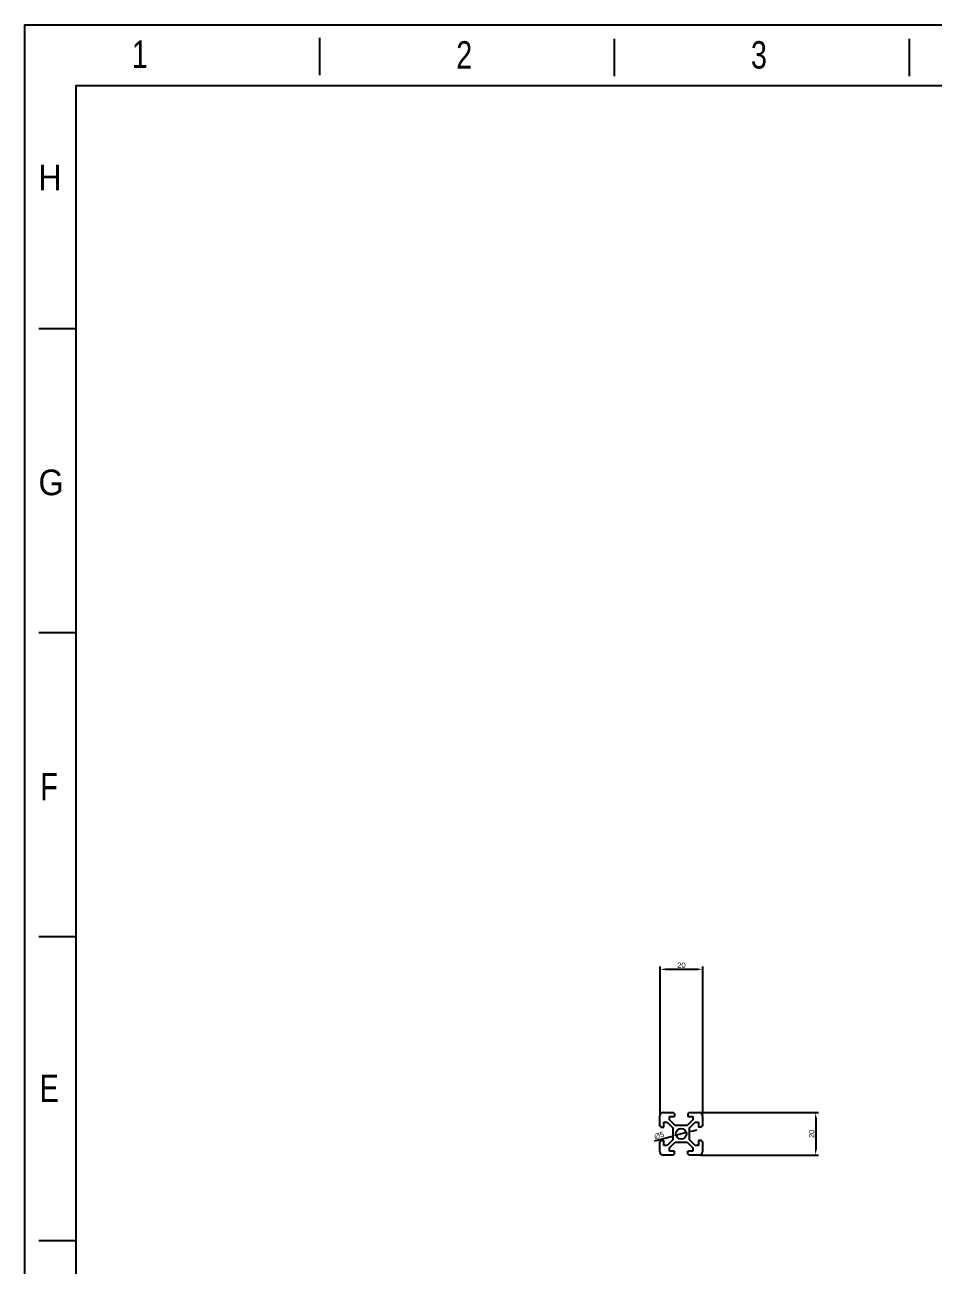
# Model space of a CAD drawing. Header units: millimetres. Extents: x 1927 to 14264, y 1863 to 5555.
# Drawn here: x 5295 to 5722, y 2424 to 3007 of the extents above; entities that cross this region are included whole.
import ezdxf

# ---------------------------------------------------------------- set-up
doc = ezdxf.new("R2010")
doc.units = ezdxf.units.MM
doc.styles.add('CKSTANDARD', font='arial.ttf')
doc.styles.add('Roamns', font='romans.shx')
doc.styles.get("Standard").update_dxf_attribs({"font": 'arial.ttf'})
doc.dimstyles.new('ISO-25', dxfattribs={"dimtxt": 2.5, "dimasz": 2.5, "dimexe": 1.25, "dimexo": 0.625, "dimtad": 1, "dimtxsty": 'Standard', "dimcen": 2.5, "dimadec": 0, "dimazin": 0, "dimtfac": 1, "dimtmove": 0, "dimatfit": 3, "dimfxl": 1, "dimarcsym": 0})

# ---------------------------------------------------------------- blocks, each defined once
blk = doc.blocks.new('standard template')
for p, q in [((3074, 30739), (3074, 30336)), ((6246, 30728), (6246, 30325)), ((9418, 30728), (9418, 30325)), ((456, 27607), (54, 27607)), ((456, 24334), (54, 24334)), ((456, 21062), (54, 21062)), ((456, 17790), (54, 17790))]:
    blk.add_line(p, q)
blk.add_lwpolyline([(37963, 4700), (-97, 4700), (-97, 30879), (37963, 30879)], close=True)
at = {"color": 7}
blk.add_lwpolyline([(456, 6674), (456, 5964), (456, 5254), (456, 30226), (37409, 30226), (37409, 5254)], dxfattribs=at)
at = {"style": 'CKSTANDARD'}
for s, height, width, p in [('1', 295, 0.75, (1055, 30416)), ('2', 295, 0.75, (4545, 30408)), ('3', 295, 0.75, (7716, 30408)), ('H', 276, 0.9, (47, 29097)), ('G', 276, 0.9, (50, 25816)), ('F', 295, 0.75, (69, 22532)), ('E', 295, 0.75, (62, 19285))]:
    blk.add_text(s, height=height, dxfattribs=dict(at, width=width)).set_placement(p)
at = {"style": 'Roamns'}
for tag, p in [('PAGE_NAME', (27466, 7594)), ('PROJECT_NAME', (27466, 6884)), ('DRAWN_NAME', (27466, 6174)), ('VERSION', (34241, 6174)), ('SELECT_DATA', (27466, 5464)), ('PAGE_NUMBER', (34241, 5464))]:
    blk.add_attdef(tag, p, '', height=285, dxfattribs=at)
blk = doc.blocks.new('*D382')
at = {"color": 0, "lineweight": -2, "transparency": 16777216}
for p, q in [((5593.95, 2494.86), (5593.95, 2564.39)), ((5596.45, 2563.14), (5611.45, 2563.14)), ((5613.95, 2494.86), (5613.95, 2564.39))]:
    blk.add_line(p, q, dxfattribs=at)
at = {"color": 0, "transparency": 16777216}
for points in [[(5596.45, 2563.55), (5596.45, 2562.72), (5593.95, 2563.14)], [(5611.45, 2563.55), (5611.45, 2562.72), (5613.95, 2563.14)]]:
    blk.add_solid(points, dxfattribs=at)
at = {"layer": 'Defpoints', "color": 0, "transparency": 16777216}
for p in [(5613.95, 2563.14), (5593.95, 2494.23), (5613.95, 2494.23)]:
    blk.add_point(p, dxfattribs=at)
at = {"color": 0, "lineweight": 5, "transparency": 16777216, "insert": (5603.95, 2565.04), "char_height": 2.5, "attachment_point": 5}
blk.add_mtext('20', dxfattribs=at)
blk = doc.blocks.new('*D383')
at = {"color": 0, "lineweight": -2, "transparency": 16777216}
for p, q in [((5613.07, 2495.73), (5668.34, 2495.73)), ((5667.09, 2493.23), (5667.09, 2478.23)), ((5613.07, 2475.73), (5668.34, 2475.73))]:
    blk.add_line(p, q, dxfattribs=at)
at = {"color": 0, "transparency": 16777216}
for points in [[(5666.67, 2493.23), (5667.5, 2493.23), (5667.09, 2495.73)], [(5666.67, 2478.23), (5667.5, 2478.23), (5667.09, 2475.73)]]:
    blk.add_solid(points, dxfattribs=at)
at = {"layer": 'Defpoints', "color": 0, "transparency": 16777216}
for p in [(5612.45, 2495.73), (5612.45, 2475.73), (5667.09, 2475.73)]:
    blk.add_point(p, dxfattribs=at)
at = {"color": 0, "lineweight": 5, "transparency": 16777216, "insert": (5665.18, 2485.73), "char_height": 2.5, "attachment_point": 5, "rotation": 90}
blk.add_mtext('20', dxfattribs=at)
blk = doc.blocks.new('*D384')
at = {"color": 0, "lineweight": -2, "transparency": 16777216}
for p, q in [((5606.37, 2486.37), (5601.53, 2485.1)), ((5608.78, 2487), (5611.2, 2487.63)), ((5591.25, 2482.41), (5599.11, 2484.47))]:
    blk.add_line(p, q, dxfattribs=at)
at = {"color": 0, "transparency": 16777216}
for points in [[(5608.68, 2487.4), (5608.89, 2486.6), (5606.37, 2486.37)], [(5599, 2484.87), (5599.22, 2484.07), (5601.53, 2485.1)]]:
    blk.add_solid(points, dxfattribs=at)
at = {"layer": 'Defpoints', "color": 0, "transparency": 16777216}
for p in [(5606.37, 2486.37), (5601.53, 2485.1)]:
    blk.add_point(p, dxfattribs=at)
at = {"color": 0, "lineweight": 5, "transparency": 16777216, "insert": (5593.47, 2485.03), "char_height": 2.5, "attachment_point": 5, "rotation": 14.66563}
blk.add_mtext('∅5', dxfattribs=at)
blk = doc.blocks.new('ersfg')
at = {"color": 114, "linetype": 'Continuous', "true_color": 0x139b48}
for p, q in [((4374.92, 3165.25), (4374.92, 3170.15)), ((4376.42, 3171.65), (4381.32, 3171.65)), ((4379.42, 3168.21), (4379.42, 3169.85)), ((4379.42, 3169.85), (4381.82, 3169.85)), ((4382.08, 3165.55), (4379.42, 3168.21)), ((4381.32, 3171.65), (4381.32, 3171.15)), ((4381.82, 3171.15), (4381.32, 3171.15)), ((4381.82, 3171.15), (4381.82, 3169.85)), ((4390.42, 3168.21), (4387.76, 3165.55)), ((4388.02, 3171.15), (4388.02, 3169.85)), ((4388.52, 3171.15), (4388.02, 3171.15)), ((4388.02, 3169.85), (4390.42, 3169.85)), ((4388.52, 3171.65), (4388.52, 3171.15)), ((4388.52, 3171.65), (4393.42, 3171.65)), ((4390.42, 3169.85), (4390.42, 3168.21)), ((4394.92, 3170.15), (4394.92, 3165.25)), ((4374.92, 3165.25), (4375.42, 3165.25)), ((4375.42, 3165.25), (4375.42, 3164.75)), ((4375.42, 3164.75), (4376.72, 3164.75)), ((4376.72, 3164.75), (4376.72, 3167.15)), ((4376.72, 3167.15), (4378.36, 3167.15)), ((4378.36, 3167.15), (4381.02, 3164.49)), ((4381.02, 3164.49), (4381.02, 3158.81)), ((4387.76, 3165.55), (4382.08, 3165.55)), ((4388.82, 3164.49), (4391.48, 3167.15)), ((4388.82, 3158.81), (4388.82, 3164.49)), ((4391.48, 3167.15), (4393.12, 3167.15)), ((4393.12, 3167.15), (4393.12, 3164.75)), ((4394.42, 3164.75), (4393.12, 3164.75)), ((4394.92, 3165.25), (4394.42, 3165.25)), ((4394.42, 3164.75), (4394.42, 3165.25)), ((4374.92, 3153.15), (4374.92, 3158.05)), ((4374.92, 3158.05), (4375.42, 3158.05)), ((4375.42, 3158.55), (4375.42, 3158.05)), ((4375.42, 3158.55), (4376.72, 3158.55)), ((4376.72, 3156.15), (4376.72, 3158.55)), ((4378.36, 3156.15), (4376.72, 3156.15)), ((4381.02, 3158.81), (4378.36, 3156.15)), ((4379.42, 3155.09), (4382.08, 3157.75)), ((4382.08, 3157.75), (4387.76, 3157.75)), ((4387.76, 3157.75), (4390.42, 3155.09)), ((4391.48, 3156.15), (4388.82, 3158.81)), ((4393.12, 3156.15), (4391.48, 3156.15)), ((4394.42, 3158.55), (4393.12, 3158.55)), ((4393.12, 3158.55), (4393.12, 3156.15)), ((4394.42, 3158.05), (4394.42, 3158.55)), ((4394.92, 3158.05), (4394.42, 3158.05)), ((4394.92, 3158.05), (4394.92, 3153.15)), ((4381.32, 3151.65), (4376.42, 3151.65)), ((4379.42, 3153.45), (4379.42, 3155.09)), ((4381.82, 3153.45), (4379.42, 3153.45)), ((4381.32, 3152.15), (4381.82, 3152.15)), ((4381.32, 3151.65), (4381.32, 3152.15)), ((4381.82, 3152.15), (4381.82, 3153.45)), ((4390.42, 3153.45), (4388.02, 3153.45)), ((4388.02, 3152.15), (4388.02, 3153.45)), ((4388.02, 3152.15), (4388.52, 3152.15)), ((4388.52, 3151.65), (4388.52, 3152.15)), ((4393.42, 3151.65), (4388.52, 3151.65)), ((4390.42, 3155.09), (4390.42, 3153.45))]:
    blk.add_line(p, q, dxfattribs=at)
blk.add_circle((4384.92, 3161.65), 2.5, dxfattribs=at)
for centre, start, end in [((4376.42, 3170.15), 90, 180), ((4393.42, 3170.15), 0, 90), ((4376.42, 3153.15), 180, 270), ((4393.42, 3153.15), 270, 0)]:
    blk.add_arc(centre, 1.5, start, end, dxfattribs=at)

msp = doc.modelspace()

# ---------------------------------------------------------------- block references
at = {"transparency": 33554595, "xscale": 0.04369384563332881, "yscale": 0.04369384563332881, "zscale": 0.04369384563332881}
msp.add_blockref('standard template', (5299.49364, 1658.10918), dxfattribs=at)
msp.add_blockref('ersfg', (1218.9273, -675.91128))

# ---------------------------------------------------------------- dimensions: what is measured, and where the dimension line sits
at = {"lineweight": 5}
dim = msp.add_linear_dim(base=(5613.94709, 2563.13792), p1=(5593.94709, 2494.23463), p2=(5613.94709, 2494.23463), dimstyle='ISO-25', dxfattribs=at)
dim.commit()
dim.dimension.update_dxf_attribs({"geometry": '*D382', "text_midpoint": (5603.94709, 2563.13792), "dimtype": 160})
dim = msp.add_linear_dim(base=(5667.08523, 2475.73463), p1=(5612.44709, 2495.73463), p2=(5612.44709, 2475.73463), angle=90, dimstyle='ISO-25', dxfattribs=at)
dim.commit()
dim.dimension.update_dxf_attribs({"geometry": '*D383', "text_midpoint": (5667.08523, 2485.73463), "dimtype": 160})
dim = msp.add_diameter_dim_2p(p1=(5606.36564, 2486.36757), p2=(5601.52854, 2485.10168), dimstyle='ISO-25', dxfattribs=at)
dim.commit()
dim.dimension.update_dxf_attribs({"geometry": '*D384', "text_midpoint": (5593.47023, 2485.03053)})

doc.saveas('drawing.dxf')
